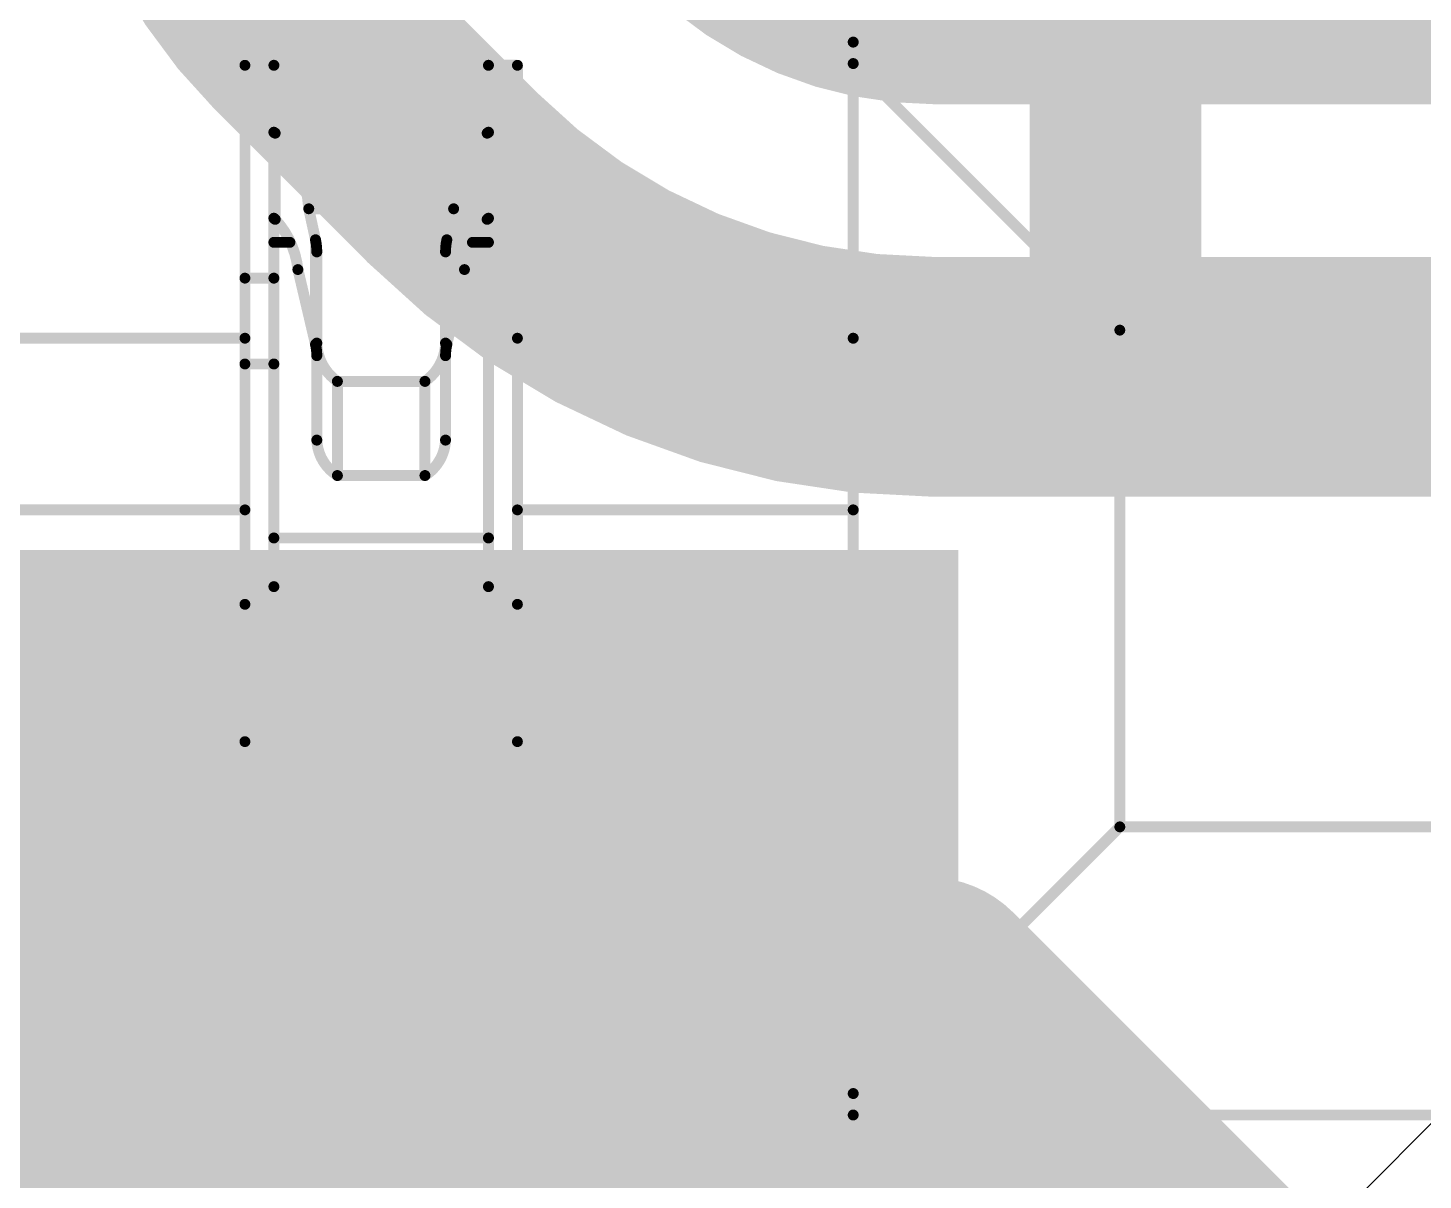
# Model space of a CAD drawing. Header units: inches. Extents: x -11 to 5433, y -4 to 5447.
# Drawn here: x 24.043 to 25.669, y 28.544 to 29.886 of the extents above; entities that cross this region are included whole.
import ezdxf

# ---------------------------------------------------------------- set-up
doc = ezdxf.new("R2010")
doc.units = ezdxf.units.IN
for name, color, linetype in [('Bottom Layer', 5, 'Continuous'), ('Mechanical 4', 56, 'Continuous'), ('Top Layer', 1, 'Continuous'), ('Top Overlay', 2, 'Continuous'), ('Top Paste', 8, 'Continuous'), ('Top Solder', 216, 'Continuous')]:
    doc.layers.add(name, color=color, linetype=linetype)

# ---------------------------------------------------------------- blocks, each defined once
blk = doc.blocks.new('QTH_030_01_L_D_A_K_TR_157')
at = {"layer": 'Top Layer'}
blk.add_hatch(color=1, dxfattribs=at).paths.add_polyline_path([(-9.715, 0.32), (-7.175, 0.32), (-7.175, -0.32), (-9.715, -0.32)])
at = {"layer": 'Top Paste'}
blk.add_hatch(color=8, dxfattribs=at).paths.add_polyline_path([(-9.715, 0.32), (-7.175, 0.32), (-7.175, -0.32), (-9.715, -0.32)])
at = {"layer": 'Top Solder'}
blk.add_hatch(color=216, dxfattribs=at).paths.add_polyline_path([(-9.8166, 0.4216), (-7.0734, 0.4216), (-7.0734, -0.4216), (-9.8166, -0.4216)])
at = {"layer": 'Top Overlay'}
blk.add_lwpolyline([(-10, -0.7, 0.2, 0.2, 0), (-10, -1.461, 0.2, 0.2, 0)], format="xyseb", dxfattribs=at)
blk.add_lwpolyline([(-10.05, -0.7, 0.1, 0.1, 1), (-9.95, -0.7, 0.1, 0.1, 1)], format="xyseb", close=True, dxfattribs=at)

msp = doc.modelspace()

# ---------------------------------------------------------------- linework, layer by layer
at = {"layer": 'Bottom Layer'}
for points in [[(24.36, 29.8901, 0.2794, 0.2794, -0.198912), (24.2105, 30.251, 0.2794, 0.2794, 0)], [(25.0995, 29.9372, 0.2794, 0.2794, -0.198859), (24.8603, 30.0363, 0.2794, 0.2794, 0)], [(25.0995, 29.9372, 0.2794, 0.2794, 0), (25.3106, 29.9372, 0.2794, 0.2794, 0)], [(25.3106, 29.9372, 0.2794, 0.2794, 0), (26.0241, 29.9373, 0.2794, 0.2794, 0)], [(24.36, 29.8901, 0.2794, 0.2794, 0), (24.5376, 29.7125, 0.2794, 0.2794, 0)], [(25.0966, 29.48, 0.2794, 0.2794, -0.198255), (24.5376, 29.7124, 0.2794, 0.2794, 0)], [(25.0986, 29.48, 0.2794, 0.2794, -0.000633), (25.0966, 29.48, 0.2794, 0.2794, 0)], [(25.0986, 29.48, 0.2794, 0.2794, 0), (25.9778, 29.48, 0.2794, 0.2794, 0)], [(18.5372, 28.7571, 0.2794, 0.2794, 0), (25.0926, 28.7571, 0.2794, 0.2794, 0)], [(25.0926, 28.7571, 0.2794, 0.2794, 0), (26.2323, 27.6174, 0.2794, 0.2794, 0)]]:
    msp.add_lwpolyline(points, format="xyseb", dxfattribs=at)
for points in [[(25.0296, 29.9372, 0.1397, 0.1397, 1), (25.1693, 29.9372, 0.1397, 0.1397, 1)], [(25.0296, 29.9372, 0.1397, 0.1397, 1), (25.1693, 29.9372, 0.1397, 0.1397, 1)], [(25.2407, 29.9372, 0.1397, 0.1397, 1), (25.3804, 29.9372, 0.1397, 0.1397, 1)], [(25.2407, 29.9372, 0.1397, 0.1397, 1), (25.3804, 29.9372, 0.1397, 0.1397, 1)], [(24.2901, 29.8901, 0.1397, 0.1397, 1), (24.4298, 29.8901, 0.1397, 0.1397, 1)], [(24.2901, 29.8901, 0.1397, 0.1397, 1), (24.4298, 29.8901, 0.1397, 0.1397, 1)], [(24.4677, 29.7125, 0.1397, 0.1397, 1), (24.6074, 29.7125, 0.1397, 0.1397, 1)], [(24.4677, 29.7124, 0.1397, 0.1397, 1), (24.6074, 29.7124, 0.1397, 0.1397, 1)], [(25.0268, 29.48, 0.1397, 0.1397, 1), (25.1665, 29.48, 0.1397, 0.1397, 1)], [(25.0268, 29.48, 0.1397, 0.1397, 1), (25.1665, 29.48, 0.1397, 0.1397, 1)], [(25.0288, 29.48, 0.1397, 0.1397, 1), (25.1685, 29.48, 0.1397, 0.1397, 1)], [(25.0288, 29.48, 0.1397, 0.1397, 1), (25.1685, 29.48, 0.1397, 0.1397, 1)], [(25.0227, 28.7571, 0.1397, 0.1397, 1), (25.1624, 28.7571, 0.1397, 0.1397, 1)], [(25.0227, 28.7571, 0.1397, 0.1397, 1), (25.1624, 28.7571, 0.1397, 0.1397, 1)]]:
    msp.add_lwpolyline(points, format="xyseb", close=True, dxfattribs=at)
at = {"layer": 'Mechanical 4'}
for points in [[(25.0049, 28.0649, 0.0127, 0.0127, 0), (25.0049, 30.6699, 0.0127, 0.0127, 0)], [(25.0049, 29.8699, 0.0127, 0.0127, 0), (25.8949, 29.8699, 0.0127, 0.0127, 0)], [(24.2962, 29.8429, 0.0127, 0.0127, 0), (24.6137, 29.8429, 0.0127, 0.0127, 0)], [(24.2962, 29.0549, 0.0127, 0.0127, 0), (24.2962, 29.8429, 0.0127, 0.0127, 0)], [(24.3299, 29.2355, 0.0127, 0.0127, 0), (24.3299, 29.8429, 0.0127, 0.0127, 0)], [(24.5799, 29.2355, 0.0127, 0.0127, 0), (24.5799, 29.8429, 0.0127, 0.0127, 0)], [(24.6137, 29.0549, 0.0127, 0.0127, 0), (24.6137, 29.8429, 0.0127, 0.0127, 0)], [(25.0049, 29.8449, 0.0127, 0.0127, 0), (25.3155, 29.5343, 0.0127, 0.0127, 0)], [(24.3299, 29.7649, 0.0127, 0.0127, 0), (24.5799, 29.7649, 0.0127, 0.0127, 0)], [(24.33, 29.7646, 0.0127, 0.0127, -0.032605), (24.3299, 29.7647, 0.0127, 0.0127, 0)], [(24.3301, 29.7645, 0.0127, 0.0127, -0.028288), (24.33, 29.7646, 0.0127, 0.0127, 0)], [(24.3302, 29.7645, 0.0127, 0.0127, -0.026751), (24.3301, 29.7645, 0.0127, 0.0127, 0)], [(24.3303, 29.7644, 0.0127, 0.0127, -0.021994), (24.3302, 29.7645, 0.0127, 0.0127, 0)], [(24.3305, 29.7643, 0.0127, 0.0127, -0.016687), (24.3303, 29.7644, 0.0127, 0.0127, 0)], [(24.3307, 29.7642, 0.0127, 0.0127, -0.009376), (24.3305, 29.7643, 0.0127, 0.0127, 0)], [(24.3309, 29.7641, 0.0127, 0.0127, -0.005205), (24.3307, 29.7642, 0.0127, 0.0127, 0)], [(24.3309, 29.7641, 0.0127, 0.0127, 0), (24.3312, 29.7639, 0.0127, 0.0127, 0)], [(24.3312, 29.7639, 0.0127, 0.0127, 0), (24.3314, 29.7638, 0.0127, 0.0127, 0)], [(24.3314, 29.6634, 0.0127, 0.0127, 0), (24.3314, 29.7638, 0.0127, 0.0127, 0)], [(24.3314, 29.7638, 0.0127, 0.0127, -0.179894), (24.3705, 29.6757, 0.0127, 0.0127, 0)], [(24.5393, 29.6757, 0.0127, 0.0127, -0.179894), (24.5784, 29.7638, 0.0127, 0.0127, 0)], [(24.5784, 29.7638, 0.0127, 0.0127, 0), (24.5789, 29.7641, 0.0127, 0.0127, 0)], [(24.5784, 29.6634, 0.0127, 0.0127, 0), (24.5784, 29.7638, 0.0127, 0.0127, 0)], [(24.5789, 29.7641, 0.0127, 0.0127, 0), (24.5791, 29.7642, 0.0127, 0.0127, 0)], [(24.5793, 29.7643, 0.0127, 0.0127, -0.00707), (24.5791, 29.7642, 0.0127, 0.0127, 0)], [(24.5795, 29.7644, 0.0127, 0.0127, -0.012209), (24.5793, 29.7643, 0.0127, 0.0127, 0)], [(24.5797, 29.7645, 0.0127, 0.0127, -0.02262), (24.5795, 29.7644, 0.0127, 0.0127, 0)], [(24.5798, 29.7645, 0.0127, 0.0127, -0.031881), (24.5797, 29.7645, 0.0127, 0.0127, 0)], [(24.5798, 29.7646, 0.0127, 0.0127, -0.037446), (24.5798, 29.7645, 0.0127, 0.0127, 0)], [(24.5799, 29.7647, 0.0127, 0.0127, -0.013234), (24.5799, 29.7647, 0.0127, 0.0127, 0)], [(24.5799, 29.7647, 0.0127, 0.0127, -0.032689), (24.5798, 29.7646, 0.0127, 0.0127, 0)], [(24.33, 29.6645, 0.0127, 0.0127, -0.028597), (24.3299, 29.6647, 0.0127, 0.0127, 0)], [(24.3302, 29.6643, 0.0127, 0.0127, -0.054321), (24.33, 29.6645, 0.0127, 0.0127, 0)], [(24.3303, 29.6642, 0.0127, 0.0127, -0.023386), (24.3302, 29.6643, 0.0127, 0.0127, 0)], [(24.3305, 29.6641, 0.0127, 0.0127, -0.018562), (24.3303, 29.6642, 0.0127, 0.0127, 0)], [(24.3307, 29.6639, 0.0127, 0.0127, -0.010737), (24.3305, 29.6641, 0.0127, 0.0127, 0)], [(24.3309, 29.6638, 0.0127, 0.0127, -0.006055), (24.3307, 29.6639, 0.0127, 0.0127, 0)], [(24.3309, 29.6638, 0.0127, 0.0127, 0), (24.3312, 29.6636, 0.0127, 0.0127, 0)], [(24.3312, 29.6636, 0.0127, 0.0127, 0), (24.3314, 29.6634, 0.0127, 0.0127, 0)], [(24.3314, 29.6634, 0.0127, 0.0127, -0.162591), (24.3579, 29.6049, 0.0127, 0.0127, 0)], [(24.3705, 29.6757, 0.0127, 0.0127, 0), (24.5393, 29.6757, 0.0127, 0.0127, 0)], [(24.3705, 29.6757, 0.0127, 0.0127, 0), (24.3784, 29.6396, 0.0127, 0.0127, 0)], [(24.5314, 29.6396, 0.0127, 0.0127, 0), (24.5393, 29.6757, 0.0127, 0.0127, 0)], [(24.5519, 29.6049, 0.0127, 0.0127, -0.162591), (24.5784, 29.6634, 0.0127, 0.0127, 0)], [(24.5784, 29.6634, 0.0127, 0.0127, 0), (24.5789, 29.6638, 0.0127, 0.0127, 0)], [(24.5791, 29.6639, 0.0127, 0.0127, -0.004821), (24.5789, 29.6638, 0.0127, 0.0127, 0)], [(24.5793, 29.664, 0.0127, 0.0127, -0.00812), (24.5791, 29.6639, 0.0127, 0.0127, 0)], [(24.5795, 29.6642, 0.0127, 0.0127, -0.013729), (24.5793, 29.664, 0.0127, 0.0127, 0)], [(24.5797, 29.6643, 0.0127, 0.0127, -0.024462), (24.5795, 29.6642, 0.0127, 0.0127, 0)], [(24.5798, 29.6644, 0.0127, 0.0127, -0.032319), (24.5797, 29.6643, 0.0127, 0.0127, 0)], [(24.5798, 29.6645, 0.0127, 0.0127, -0.035041), (24.5798, 29.6644, 0.0127, 0.0127, 0)], [(24.5799, 29.6647, 0.0127, 0.0127, -0.011022), (24.5799, 29.6646, 0.0127, 0.0127, 0)], [(24.5799, 29.6646, 0.0127, 0.0127, -0.028404), (24.5798, 29.6645, 0.0127, 0.0127, 0)], [(24.3299, 29.6366, 0.0127, 0.0127, 0), (24.3486, 29.6366, 0.0127, 0.0127, 0)], [(24.3784, 29.5177, 0.0127, 0.0127, 0), (24.3784, 29.6396, 0.0127, 0.0127, 0)], [(24.3784, 29.6396, 0.0127, 0.0127, -0.053658), (24.3799, 29.6255, 0.0127, 0.0127, 0)], [(24.5299, 29.6255, 0.0127, 0.0127, -0.053658), (24.5314, 29.6396, 0.0127, 0.0127, 0)], [(24.5314, 29.5177, 0.0127, 0.0127, 0), (24.5314, 29.6396, 0.0127, 0.0127, 0)], [(24.5612, 29.6366, 0.0127, 0.0127, 0), (24.5799, 29.6366, 0.0127, 0.0127, 0)], [(24.3799, 29.4062, 0.0127, 0.0127, 0), (24.3799, 29.6255, 0.0127, 0.0127, 0)], [(24.5299, 29.4062, 0.0127, 0.0127, 0), (24.5299, 29.6255, 0.0127, 0.0127, 0)], [(24.3579, 29.6049, 0.0127, 0.0127, 0), (24.3784, 29.5177, 0.0127, 0.0127, 0)], [(24.5314, 29.5177, 0.0127, 0.0127, 0), (24.5519, 29.6049, 0.0127, 0.0127, 0)], [(24.2962, 29.5949, 0.0127, 0.0127, 0), (24.3299, 29.5949, 0.0127, 0.0127, 0)], [(25.3155, 29.5343, 0.0127, 0.0127, 0), (25.7824, 29.5343, 0.0127, 0.0127, 0)], [(25.3155, 28.9556, 0.0127, 0.0127, 0), (25.3155, 29.5343, 0.0127, 0.0127, 0)], [(23.9787, 29.5249, 0.0127, 0.0127, 0), (24.2962, 29.5249, 0.0127, 0.0127, 0)], [(24.3784, 29.5177, 0.0127, 0.0127, -0.057864), (24.3799, 29.5046, 0.0127, 0.0127, 0)], [(24.4039, 29.4746, 0.0127, 0.0127, -0.23748), (24.3799, 29.5192, 0.0127, 0.0127, 0)], [(24.5299, 29.5192, 0.0127, 0.0127, -0.23748), (24.5059, 29.4746, 0.0127, 0.0127, 0)], [(24.5299, 29.5046, 0.0127, 0.0127, -0.057864), (24.5314, 29.5177, 0.0127, 0.0127, 0)], [(24.6137, 29.5249, 0.0127, 0.0127, 0), (25.0049, 29.5249, 0.0127, 0.0127, 0)], [(24.2962, 29.4949, 0.0127, 0.0127, 0), (24.3299, 29.4949, 0.0127, 0.0127, 0)], [(24.4039, 29.4746, 0.0127, 0.0127, 0), (24.5059, 29.4746, 0.0127, 0.0127, 0)], [(24.4039, 29.3649, 0.0127, 0.0127, 0), (24.4039, 29.4746, 0.0127, 0.0127, 0)], [(24.5059, 29.3649, 0.0127, 0.0127, 0), (24.5059, 29.4746, 0.0127, 0.0127, 0)], [(24.4039, 29.3649, 0.0127, 0.0127, -0.247377), (24.3799, 29.4062, 0.0127, 0.0127, 0)], [(24.5299, 29.4062, 0.0127, 0.0127, -0.247377), (24.5059, 29.3649, 0.0127, 0.0127, 0)], [(24.4039, 29.3649, 0.0127, 0.0127, 0), (24.5059, 29.3649, 0.0127, 0.0127, 0)], [(23.9787, 29.3249, 0.0127, 0.0127, 0), (24.2962, 29.3249, 0.0127, 0.0127, 0)], [(24.6137, 29.3249, 0.0127, 0.0127, 0), (25.0049, 29.3249, 0.0127, 0.0127, 0)], [(24.3299, 29.2922, 0.0127, 0.0127, 0), (24.5799, 29.2922, 0.0127, 0.0127, 0)], [(24.3299, 29.2355, 0.0127, 0.0127, 0), (24.5799, 29.2355, 0.0127, 0.0127, 0)], [(24.2962, 29.2149, 0.0127, 0.0127, 0), (24.6137, 29.2149, 0.0127, 0.0127, 0)], [(24.2962, 29.0549, 0.0127, 0.0127, 0), (24.6137, 29.0549, 0.0127, 0.0127, 0)], [(25.0049, 28.6449, 0.0127, 0.0127, 0), (25.3155, 28.9556, 0.0127, 0.0127, 0)], [(25.3155, 28.9556, 0.0127, 0.0127, 0), (26.2343, 28.9556, 0.0127, 0.0127, 0)], [(25.0049, 28.6199, 0.0127, 0.0127, 0), (26.5699, 28.6199, 0.0127, 0.0127, 0)]]:
    msp.add_lwpolyline(points, format="xyseb", dxfattribs=at)
for points in [[(25.0017, 29.8699, 0.00635, 0.00635, 1), (25.0081, 29.8699, 0.00635, 0.00635, 1)], [(24.293, 29.8429, 0.00635, 0.00635, 1), (24.2993, 29.8429, 0.00635, 0.00635, 1)], [(24.293, 29.8429, 0.00635, 0.00635, 1), (24.2993, 29.8429, 0.00635, 0.00635, 1)], [(24.3267, 29.8429, 0.00635, 0.00635, 1), (24.3331, 29.8429, 0.00635, 0.00635, 1)], [(24.5767, 29.8429, 0.00635, 0.00635, 1), (24.5831, 29.8429, 0.00635, 0.00635, 1)], [(24.6105, 29.8429, 0.00635, 0.00635, 1), (24.6168, 29.8429, 0.00635, 0.00635, 1)], [(24.6105, 29.8429, 0.00635, 0.00635, 1), (24.6168, 29.8429, 0.00635, 0.00635, 1)], [(25.0017, 29.8449, 0.00635, 0.00635, 1), (25.0081, 29.8449, 0.00635, 0.00635, 1)], [(24.3267, 29.7649, 0.00635, 0.00635, 1), (24.3331, 29.7649, 0.00635, 0.00635, 1)], [(24.3267, 29.7647, 0.00635, 0.00635, 1), (24.3331, 29.7647, 0.00635, 0.00635, 1)], [(24.3268, 29.7646, 0.00635, 0.00635, 1), (24.3332, 29.7646, 0.00635, 0.00635, 1)], [(24.3268, 29.7646, 0.00635, 0.00635, 1), (24.3332, 29.7646, 0.00635, 0.00635, 1)], [(24.3269, 29.7645, 0.00635, 0.00635, 1), (24.3332, 29.7645, 0.00635, 0.00635, 1)], [(24.3269, 29.7645, 0.00635, 0.00635, 1), (24.3332, 29.7645, 0.00635, 0.00635, 1)], [(24.327, 29.7645, 0.00635, 0.00635, 1), (24.3333, 29.7645, 0.00635, 0.00635, 1)], [(24.327, 29.7645, 0.00635, 0.00635, 1), (24.3333, 29.7645, 0.00635, 0.00635, 1)], [(24.3271, 29.7644, 0.00635, 0.00635, 1), (24.3335, 29.7644, 0.00635, 0.00635, 1)], [(24.3271, 29.7644, 0.00635, 0.00635, 1), (24.3335, 29.7644, 0.00635, 0.00635, 1)], [(24.3273, 29.7643, 0.00635, 0.00635, 1), (24.3336, 29.7643, 0.00635, 0.00635, 1)], [(24.3273, 29.7643, 0.00635, 0.00635, 1), (24.3336, 29.7643, 0.00635, 0.00635, 1)], [(24.3275, 29.7642, 0.00635, 0.00635, 1), (24.3338, 29.7642, 0.00635, 0.00635, 1)], [(24.3275, 29.7642, 0.00635, 0.00635, 1), (24.3338, 29.7642, 0.00635, 0.00635, 1)], [(24.3277, 29.7641, 0.00635, 0.00635, 1), (24.3341, 29.7641, 0.00635, 0.00635, 1)], [(24.3277, 29.7641, 0.00635, 0.00635, 1), (24.3341, 29.7641, 0.00635, 0.00635, 1)], [(24.328, 29.7639, 0.00635, 0.00635, 1), (24.3343, 29.7639, 0.00635, 0.00635, 1)], [(24.328, 29.7639, 0.00635, 0.00635, 1), (24.3343, 29.7639, 0.00635, 0.00635, 1)], [(24.3282, 29.7638, 0.00635, 0.00635, 1), (24.3346, 29.7638, 0.00635, 0.00635, 1)], [(24.3282, 29.7638, 0.00635, 0.00635, 1), (24.3346, 29.7638, 0.00635, 0.00635, 1)], [(24.3282, 29.7638, 0.00635, 0.00635, 1), (24.3346, 29.7638, 0.00635, 0.00635, 1)], [(24.5752, 29.7638, 0.00635, 0.00635, 1), (24.5816, 29.7638, 0.00635, 0.00635, 1)], [(24.5752, 29.7638, 0.00635, 0.00635, 1), (24.5816, 29.7638, 0.00635, 0.00635, 1)], [(24.5752, 29.7638, 0.00635, 0.00635, 1), (24.5816, 29.7638, 0.00635, 0.00635, 1)], [(24.5757, 29.7641, 0.00635, 0.00635, 1), (24.5821, 29.7641, 0.00635, 0.00635, 1)], [(24.5757, 29.7641, 0.00635, 0.00635, 1), (24.5821, 29.7641, 0.00635, 0.00635, 1)], [(24.576, 29.7642, 0.00635, 0.00635, 1), (24.5823, 29.7642, 0.00635, 0.00635, 1)], [(24.576, 29.7642, 0.00635, 0.00635, 1), (24.5823, 29.7642, 0.00635, 0.00635, 1)], [(24.5762, 29.7643, 0.00635, 0.00635, 1), (24.5825, 29.7643, 0.00635, 0.00635, 1)], [(24.5762, 29.7643, 0.00635, 0.00635, 1), (24.5825, 29.7643, 0.00635, 0.00635, 1)], [(24.5763, 29.7644, 0.00635, 0.00635, 1), (24.5827, 29.7644, 0.00635, 0.00635, 1)], [(24.5763, 29.7644, 0.00635, 0.00635, 1), (24.5827, 29.7644, 0.00635, 0.00635, 1)], [(24.5765, 29.7645, 0.00635, 0.00635, 1), (24.5828, 29.7645, 0.00635, 0.00635, 1)], [(24.5765, 29.7645, 0.00635, 0.00635, 1), (24.5828, 29.7645, 0.00635, 0.00635, 1)], [(24.5766, 29.7645, 0.00635, 0.00635, 1), (24.5829, 29.7645, 0.00635, 0.00635, 1)], [(24.5766, 29.7645, 0.00635, 0.00635, 1), (24.5829, 29.7645, 0.00635, 0.00635, 1)], [(24.5767, 29.7647, 0.00635, 0.00635, 1), (24.583, 29.7647, 0.00635, 0.00635, 1)], [(24.5767, 29.7647, 0.00635, 0.00635, 1), (24.583, 29.7647, 0.00635, 0.00635, 1)], [(24.5766, 29.7646, 0.00635, 0.00635, 1), (24.583, 29.7646, 0.00635, 0.00635, 1)], [(24.5766, 29.7646, 0.00635, 0.00635, 1), (24.583, 29.7646, 0.00635, 0.00635, 1)], [(24.5767, 29.7649, 0.00635, 0.00635, 1), (24.5831, 29.7649, 0.00635, 0.00635, 1)], [(24.5767, 29.7647, 0.00635, 0.00635, 1), (24.5831, 29.7647, 0.00635, 0.00635, 1)], [(24.3267, 29.6647, 0.00635, 0.00635, 1), (24.3331, 29.6647, 0.00635, 0.00635, 1)], [(24.3268, 29.6645, 0.00635, 0.00635, 1), (24.3332, 29.6645, 0.00635, 0.00635, 1)], [(24.3268, 29.6645, 0.00635, 0.00635, 1), (24.3332, 29.6645, 0.00635, 0.00635, 1)], [(24.327, 29.6643, 0.00635, 0.00635, 1), (24.3333, 29.6643, 0.00635, 0.00635, 1)], [(24.327, 29.6643, 0.00635, 0.00635, 1), (24.3333, 29.6643, 0.00635, 0.00635, 1)], [(24.3271, 29.6642, 0.00635, 0.00635, 1), (24.3335, 29.6642, 0.00635, 0.00635, 1)], [(24.3271, 29.6642, 0.00635, 0.00635, 1), (24.3335, 29.6642, 0.00635, 0.00635, 1)], [(24.3273, 29.6641, 0.00635, 0.00635, 1), (24.3336, 29.6641, 0.00635, 0.00635, 1)], [(24.3273, 29.6641, 0.00635, 0.00635, 1), (24.3336, 29.6641, 0.00635, 0.00635, 1)], [(24.3275, 29.6639, 0.00635, 0.00635, 1), (24.3338, 29.6639, 0.00635, 0.00635, 1)], [(24.3275, 29.6639, 0.00635, 0.00635, 1), (24.3338, 29.6639, 0.00635, 0.00635, 1)], [(24.3277, 29.6638, 0.00635, 0.00635, 1), (24.3341, 29.6638, 0.00635, 0.00635, 1)], [(24.3277, 29.6638, 0.00635, 0.00635, 1), (24.3341, 29.6638, 0.00635, 0.00635, 1)], [(24.328, 29.6636, 0.00635, 0.00635, 1), (24.3343, 29.6636, 0.00635, 0.00635, 1)], [(24.328, 29.6636, 0.00635, 0.00635, 1), (24.3343, 29.6636, 0.00635, 0.00635, 1)], [(24.3282, 29.6634, 0.00635, 0.00635, 1), (24.3346, 29.6634, 0.00635, 0.00635, 1)], [(24.3282, 29.6634, 0.00635, 0.00635, 1), (24.3346, 29.6634, 0.00635, 0.00635, 1)], [(24.3282, 29.6634, 0.00635, 0.00635, 1), (24.3346, 29.6634, 0.00635, 0.00635, 1)], [(24.3674, 29.6757, 0.00635, 0.00635, 1), (24.3737, 29.6757, 0.00635, 0.00635, 1)], [(24.3674, 29.6757, 0.00635, 0.00635, 1), (24.3737, 29.6757, 0.00635, 0.00635, 1)], [(24.3674, 29.6757, 0.00635, 0.00635, 1), (24.3737, 29.6757, 0.00635, 0.00635, 1)], [(24.5361, 29.6757, 0.00635, 0.00635, 1), (24.5425, 29.6757, 0.00635, 0.00635, 1)], [(24.5361, 29.6757, 0.00635, 0.00635, 1), (24.5425, 29.6757, 0.00635, 0.00635, 1)], [(24.5361, 29.6757, 0.00635, 0.00635, 1), (24.5425, 29.6757, 0.00635, 0.00635, 1)], [(24.5752, 29.6634, 0.00635, 0.00635, 1), (24.5816, 29.6634, 0.00635, 0.00635, 1)], [(24.5752, 29.6634, 0.00635, 0.00635, 1), (24.5816, 29.6634, 0.00635, 0.00635, 1)], [(24.5752, 29.6634, 0.00635, 0.00635, 1), (24.5816, 29.6634, 0.00635, 0.00635, 1)], [(24.5757, 29.6638, 0.00635, 0.00635, 1), (24.5821, 29.6638, 0.00635, 0.00635, 1)], [(24.5757, 29.6638, 0.00635, 0.00635, 1), (24.5821, 29.6638, 0.00635, 0.00635, 1)], [(24.576, 29.6639, 0.00635, 0.00635, 1), (24.5823, 29.6639, 0.00635, 0.00635, 1)], [(24.576, 29.6639, 0.00635, 0.00635, 1), (24.5823, 29.6639, 0.00635, 0.00635, 1)], [(24.5762, 29.664, 0.00635, 0.00635, 1), (24.5825, 29.664, 0.00635, 0.00635, 1)], [(24.5762, 29.664, 0.00635, 0.00635, 1), (24.5825, 29.664, 0.00635, 0.00635, 1)], [(24.5763, 29.6642, 0.00635, 0.00635, 1), (24.5827, 29.6642, 0.00635, 0.00635, 1)], [(24.5763, 29.6642, 0.00635, 0.00635, 1), (24.5827, 29.6642, 0.00635, 0.00635, 1)], [(24.5765, 29.6643, 0.00635, 0.00635, 1), (24.5828, 29.6643, 0.00635, 0.00635, 1)], [(24.5765, 29.6643, 0.00635, 0.00635, 1), (24.5828, 29.6643, 0.00635, 0.00635, 1)], [(24.5766, 29.6644, 0.00635, 0.00635, 1), (24.5829, 29.6644, 0.00635, 0.00635, 1)], [(24.5766, 29.6644, 0.00635, 0.00635, 1), (24.5829, 29.6644, 0.00635, 0.00635, 1)], [(24.5767, 29.6646, 0.00635, 0.00635, 1), (24.583, 29.6646, 0.00635, 0.00635, 1)], [(24.5767, 29.6646, 0.00635, 0.00635, 1), (24.583, 29.6646, 0.00635, 0.00635, 1)], [(24.5766, 29.6645, 0.00635, 0.00635, 1), (24.583, 29.6645, 0.00635, 0.00635, 1)], [(24.5766, 29.6645, 0.00635, 0.00635, 1), (24.583, 29.6645, 0.00635, 0.00635, 1)], [(24.5767, 29.6647, 0.00635, 0.00635, 1), (24.5831, 29.6647, 0.00635, 0.00635, 1)], [(24.3267, 29.6366, 0.00635, 0.00635, 1), (24.3331, 29.6366, 0.00635, 0.00635, 1)], [(24.3454, 29.6366, 0.00635, 0.00635, 1), (24.3517, 29.6366, 0.00635, 0.00635, 1)], [(24.3752, 29.6396, 0.00635, 0.00635, 1), (24.3816, 29.6396, 0.00635, 0.00635, 1)], [(24.3752, 29.6396, 0.00635, 0.00635, 1), (24.3816, 29.6396, 0.00635, 0.00635, 1)], [(24.3752, 29.6396, 0.00635, 0.00635, 1), (24.3816, 29.6396, 0.00635, 0.00635, 1)], [(24.5282, 29.6396, 0.00635, 0.00635, 1), (24.5346, 29.6396, 0.00635, 0.00635, 1)], [(24.5282, 29.6396, 0.00635, 0.00635, 1), (24.5346, 29.6396, 0.00635, 0.00635, 1)], [(24.5282, 29.6396, 0.00635, 0.00635, 1), (24.5346, 29.6396, 0.00635, 0.00635, 1)], [(24.5581, 29.6366, 0.00635, 0.00635, 1), (24.5644, 29.6366, 0.00635, 0.00635, 1)], [(24.5767, 29.6366, 0.00635, 0.00635, 1), (24.5831, 29.6366, 0.00635, 0.00635, 1)], [(24.3767, 29.6255, 0.00635, 0.00635, 1), (24.3831, 29.6255, 0.00635, 0.00635, 1)], [(24.3767, 29.6255, 0.00635, 0.00635, 1), (24.3831, 29.6255, 0.00635, 0.00635, 1)], [(24.5267, 29.6255, 0.00635, 0.00635, 1), (24.5331, 29.6255, 0.00635, 0.00635, 1)], [(24.5267, 29.6255, 0.00635, 0.00635, 1), (24.5331, 29.6255, 0.00635, 0.00635, 1)], [(24.3547, 29.6049, 0.00635, 0.00635, 1), (24.361, 29.6049, 0.00635, 0.00635, 1)], [(24.3547, 29.6049, 0.00635, 0.00635, 1), (24.361, 29.6049, 0.00635, 0.00635, 1)], [(24.5488, 29.6049, 0.00635, 0.00635, 1), (24.5551, 29.6049, 0.00635, 0.00635, 1)], [(24.5488, 29.6049, 0.00635, 0.00635, 1), (24.5551, 29.6049, 0.00635, 0.00635, 1)], [(24.293, 29.5949, 0.00635, 0.00635, 1), (24.2993, 29.5949, 0.00635, 0.00635, 1)], [(24.3267, 29.5949, 0.00635, 0.00635, 1), (24.3331, 29.5949, 0.00635, 0.00635, 1)], [(25.3124, 29.5343, 0.00635, 0.00635, 1), (25.3187, 29.5343, 0.00635, 0.00635, 1)], [(25.3124, 29.5343, 0.00635, 0.00635, 1), (25.3187, 29.5343, 0.00635, 0.00635, 1)], [(25.3124, 29.5343, 0.00635, 0.00635, 1), (25.3187, 29.5343, 0.00635, 0.00635, 1)], [(24.293, 29.5249, 0.00635, 0.00635, 1), (24.2993, 29.5249, 0.00635, 0.00635, 1)], [(24.3752, 29.5177, 0.00635, 0.00635, 1), (24.3816, 29.5177, 0.00635, 0.00635, 1)], [(24.3752, 29.5177, 0.00635, 0.00635, 1), (24.3816, 29.5177, 0.00635, 0.00635, 1)], [(24.3752, 29.5177, 0.00635, 0.00635, 1), (24.3816, 29.5177, 0.00635, 0.00635, 1)], [(24.3767, 29.5192, 0.00635, 0.00635, 1), (24.3831, 29.5192, 0.00635, 0.00635, 1)], [(24.5267, 29.5192, 0.00635, 0.00635, 1), (24.5331, 29.5192, 0.00635, 0.00635, 1)], [(24.5282, 29.5177, 0.00635, 0.00635, 1), (24.5346, 29.5177, 0.00635, 0.00635, 1)], [(24.5282, 29.5177, 0.00635, 0.00635, 1), (24.5346, 29.5177, 0.00635, 0.00635, 1)], [(24.5282, 29.5177, 0.00635, 0.00635, 1), (24.5346, 29.5177, 0.00635, 0.00635, 1)], [(24.6105, 29.5249, 0.00635, 0.00635, 1), (24.6168, 29.5249, 0.00635, 0.00635, 1)], [(25.0017, 29.5249, 0.00635, 0.00635, 1), (25.0081, 29.5249, 0.00635, 0.00635, 1)], [(24.3767, 29.5046, 0.00635, 0.00635, 1), (24.3831, 29.5046, 0.00635, 0.00635, 1)], [(24.5267, 29.5046, 0.00635, 0.00635, 1), (24.5331, 29.5046, 0.00635, 0.00635, 1)], [(24.293, 29.4949, 0.00635, 0.00635, 1), (24.2993, 29.4949, 0.00635, 0.00635, 1)], [(24.3267, 29.4949, 0.00635, 0.00635, 1), (24.3331, 29.4949, 0.00635, 0.00635, 1)], [(24.4007, 29.4746, 0.00635, 0.00635, 1), (24.4071, 29.4746, 0.00635, 0.00635, 1)], [(24.4007, 29.4746, 0.00635, 0.00635, 1), (24.4071, 29.4746, 0.00635, 0.00635, 1)], [(24.4007, 29.4746, 0.00635, 0.00635, 1), (24.4071, 29.4746, 0.00635, 0.00635, 1)], [(24.5027, 29.4746, 0.00635, 0.00635, 1), (24.5091, 29.4746, 0.00635, 0.00635, 1)], [(24.5027, 29.4746, 0.00635, 0.00635, 1), (24.5091, 29.4746, 0.00635, 0.00635, 1)], [(24.5027, 29.4746, 0.00635, 0.00635, 1), (24.5091, 29.4746, 0.00635, 0.00635, 1)], [(24.3767, 29.4062, 0.00635, 0.00635, 1), (24.3831, 29.4062, 0.00635, 0.00635, 1)], [(24.3767, 29.4062, 0.00635, 0.00635, 1), (24.3831, 29.4062, 0.00635, 0.00635, 1)], [(24.5267, 29.4062, 0.00635, 0.00635, 1), (24.5331, 29.4062, 0.00635, 0.00635, 1)], [(24.5267, 29.4062, 0.00635, 0.00635, 1), (24.5331, 29.4062, 0.00635, 0.00635, 1)], [(24.4007, 29.3649, 0.00635, 0.00635, 1), (24.4071, 29.3649, 0.00635, 0.00635, 1)], [(24.4007, 29.3649, 0.00635, 0.00635, 1), (24.4071, 29.3649, 0.00635, 0.00635, 1)], [(24.4007, 29.3649, 0.00635, 0.00635, 1), (24.4071, 29.3649, 0.00635, 0.00635, 1)], [(24.5027, 29.3649, 0.00635, 0.00635, 1), (24.5091, 29.3649, 0.00635, 0.00635, 1)], [(24.5027, 29.3649, 0.00635, 0.00635, 1), (24.5091, 29.3649, 0.00635, 0.00635, 1)], [(24.5027, 29.3649, 0.00635, 0.00635, 1), (24.5091, 29.3649, 0.00635, 0.00635, 1)], [(24.293, 29.3249, 0.00635, 0.00635, 1), (24.2993, 29.3249, 0.00635, 0.00635, 1)], [(24.6105, 29.3249, 0.00635, 0.00635, 1), (24.6168, 29.3249, 0.00635, 0.00635, 1)], [(25.0017, 29.3249, 0.00635, 0.00635, 1), (25.0081, 29.3249, 0.00635, 0.00635, 1)], [(24.3267, 29.2922, 0.00635, 0.00635, 1), (24.3331, 29.2922, 0.00635, 0.00635, 1)], [(24.5767, 29.2922, 0.00635, 0.00635, 1), (24.5831, 29.2922, 0.00635, 0.00635, 1)], [(24.3267, 29.2355, 0.00635, 0.00635, 1), (24.3331, 29.2355, 0.00635, 0.00635, 1)], [(24.3267, 29.2355, 0.00635, 0.00635, 1), (24.3331, 29.2355, 0.00635, 0.00635, 1)], [(24.5767, 29.2355, 0.00635, 0.00635, 1), (24.5831, 29.2355, 0.00635, 0.00635, 1)], [(24.5767, 29.2355, 0.00635, 0.00635, 1), (24.5831, 29.2355, 0.00635, 0.00635, 1)], [(24.293, 29.2149, 0.00635, 0.00635, 1), (24.2993, 29.2149, 0.00635, 0.00635, 1)], [(24.6105, 29.2149, 0.00635, 0.00635, 1), (24.6168, 29.2149, 0.00635, 0.00635, 1)], [(24.293, 29.0549, 0.00635, 0.00635, 1), (24.2993, 29.0549, 0.00635, 0.00635, 1)], [(24.293, 29.0549, 0.00635, 0.00635, 1), (24.2993, 29.0549, 0.00635, 0.00635, 1)], [(24.6105, 29.0549, 0.00635, 0.00635, 1), (24.6168, 29.0549, 0.00635, 0.00635, 1)], [(24.6105, 29.0549, 0.00635, 0.00635, 1), (24.6168, 29.0549, 0.00635, 0.00635, 1)], [(25.3124, 28.9556, 0.00635, 0.00635, 1), (25.3187, 28.9556, 0.00635, 0.00635, 1)], [(25.3124, 28.9556, 0.00635, 0.00635, 1), (25.3187, 28.9556, 0.00635, 0.00635, 1)], [(25.3124, 28.9556, 0.00635, 0.00635, 1), (25.3187, 28.9556, 0.00635, 0.00635, 1)], [(25.0017, 28.6449, 0.00635, 0.00635, 1), (25.0081, 28.6449, 0.00635, 0.00635, 1)], [(25.0017, 28.6199, 0.00635, 0.00635, 1), (25.0081, 28.6199, 0.00635, 0.00635, 1)]]:
    msp.add_lwpolyline(points, format="xyseb", close=True, dxfattribs=at)
at = {"layer": 'Top Layer'}
msp.add_line((26.9174, 29.8491), (25.4508, 28.3825), dxfattribs=at)

# ---------------------------------------------------------------- block references
at = {"rotation": 180}
msp.add_blockref('QTH_030_01_L_D_A_K_TR_157', (15.3106, 28.8567), dxfattribs=at)

doc.saveas('drawing.dxf')
